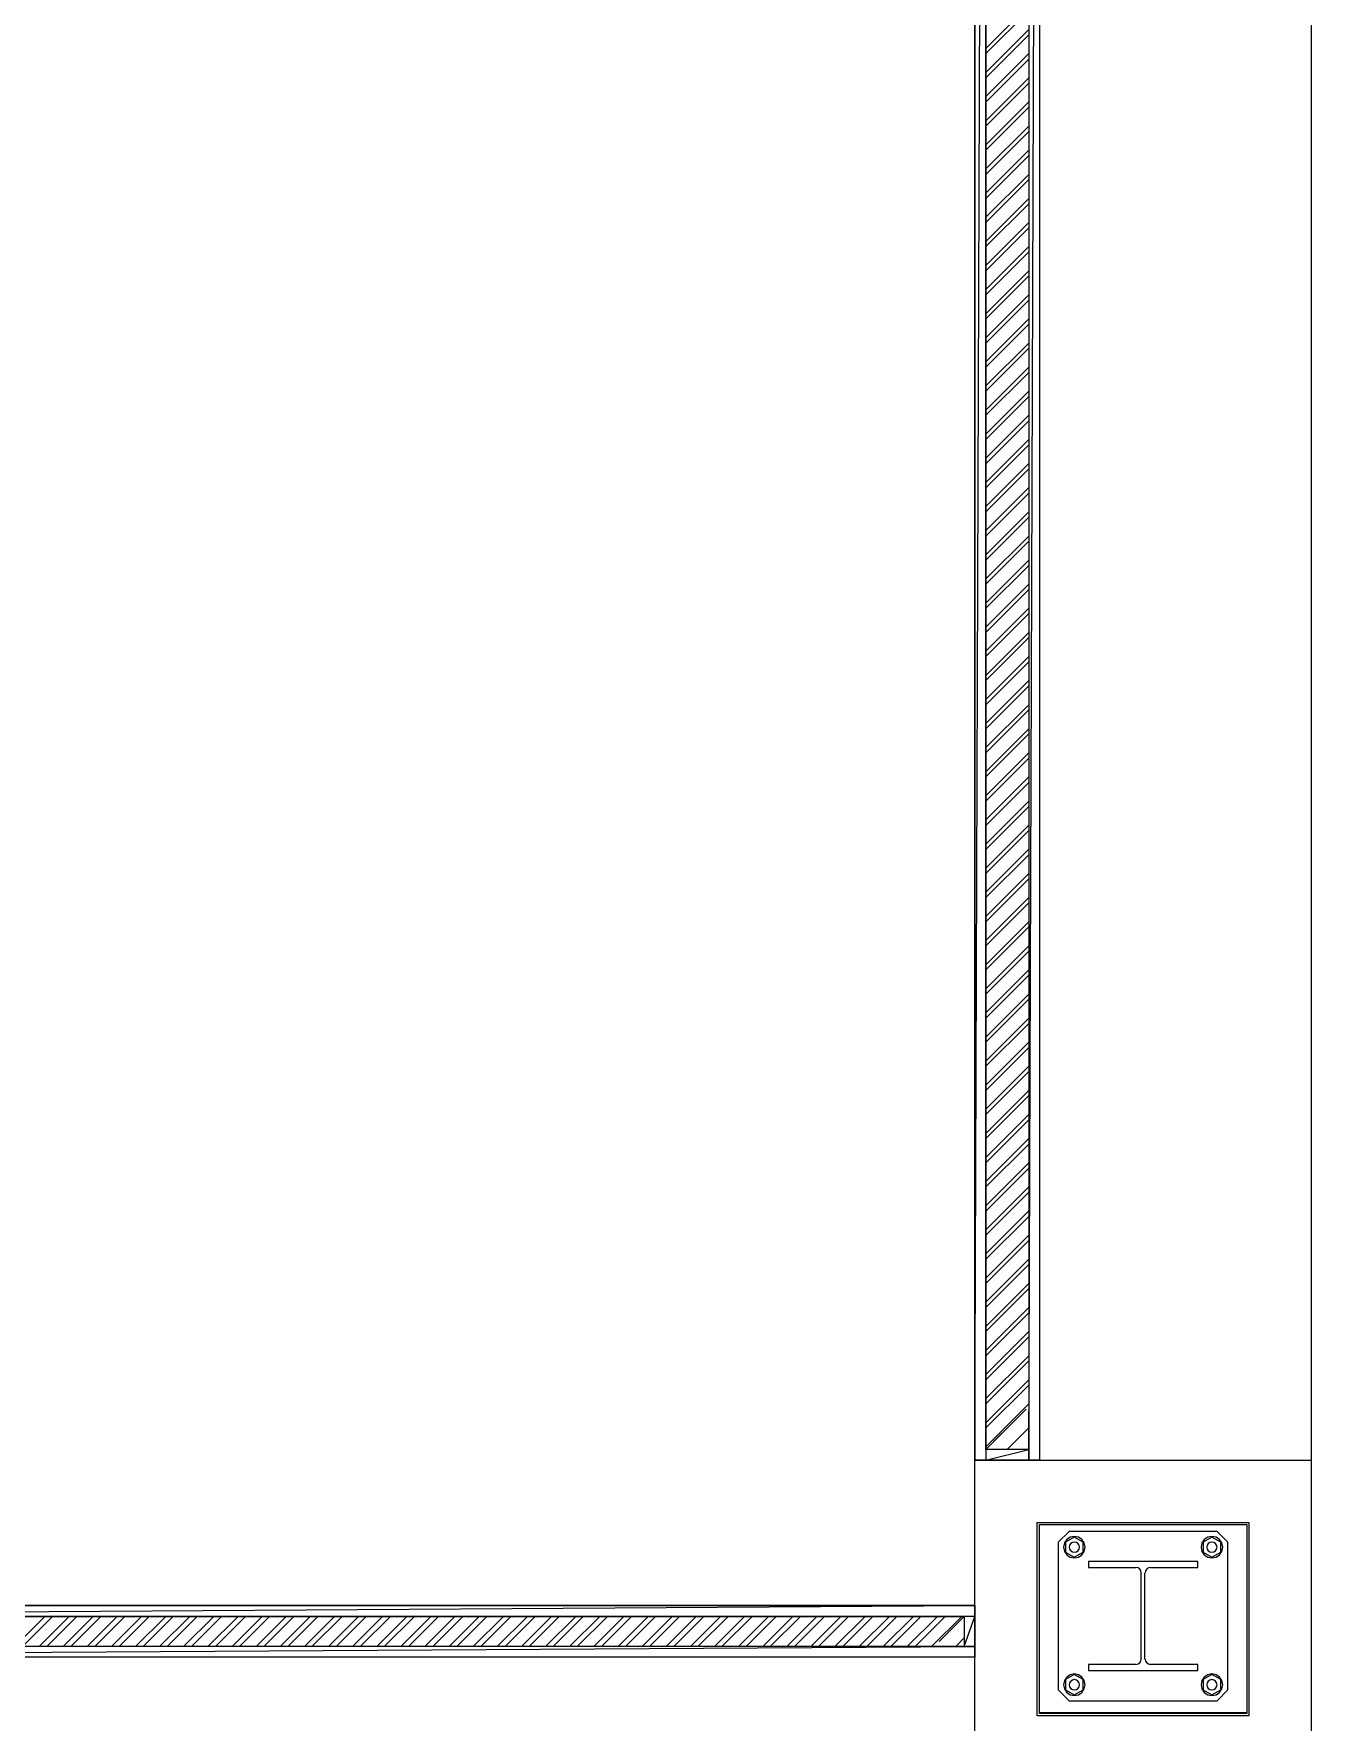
# Model space of a CAD drawing. Header units: millimetres. Extents: x 7649 to 34105, y 3983 to 25377.
# Drawn here: x 31133 to 34105, y 12767 to 16697 of the extents above; entities that cross this region are included whole.
import ezdxf

# ---------------------------------------------------------------- set-up
doc = ezdxf.new("R2010")
doc.units = ezdxf.units.MM

msp = doc.modelspace()

# ---------------------------------------------------------------- linework, layer by layer
at = {"layer": 'GEOMETRY', "color": 7}
for p, q in [((34105.14444, 21876.45556), (34105.14444, 5374.92222)), ((33322.50694, 20636.61806), (33322.50694, 13376.45139)), ((33322.50694, 13376.45139), (33347.90694, 20636.61806)), ((33322.50694, 13376.45139), (33347.90694, 20636.61806)), ((33347.90694, 20636.61806), (33347.90694, 13376.45139)), ((33447.91944, 20636.61806), (33447.91944, 13376.45139)), ((33447.91944, 13376.45139), (33472.79028, 20636.61806)), ((33447.91944, 13376.45139), (33472.79028, 20636.61806)), ((33472.79028, 20636.61806), (33472.79028, 13376.45139)), ((33347.90694, 16663.10556), (33447.91944, 16763.11806)), ((33347.90694, 16650.93472), (33447.91944, 16750.94722)), ((33347.90694, 16607.01389), (33447.91944, 16707.02639)), ((33347.90694, 16594.84306), (33447.91944, 16694.85556)), ((33347.90694, 16550.92222), (33447.91944, 16650.93472)), ((33347.90694, 16538.22222), (33447.91944, 16638.23472)), ((33347.90694, 16494.83056), (33447.91944, 16594.84306)), ((33347.90694, 16482.13056), (33447.91944, 16582.14306)), ((33347.90694, 16438.73889), (33447.91944, 16538.75139)), ((33347.90694, 16426.03889), (33447.91944, 16526.05139)), ((33347.90694, 16382.64722), (33447.91944, 16482.13056)), ((33347.90694, 16369.94722), (33447.91944, 16469.95972)), ((33347.90694, 16326.02639), (33447.91944, 16426.03889)), ((33347.90694, 16313.85556), (33447.91944, 16413.86806)), ((33347.90694, 16269.93472), (33447.91944, 16369.94722)), ((33347.90694, 16257.76389), (33447.91944, 16357.77639)), ((33347.90694, 16213.84306), (33447.91944, 16313.85556)), ((33347.90694, 16201.67222), (33447.91944, 16301.68472)), ((33347.90694, 16157.75139), (33447.91944, 16257.76389)), ((33347.90694, 16145.58056), (33447.91944, 16245.59306)), ((33347.90694, 16101.65972), (33447.91944, 16201.67222)), ((33347.90694, 16089.48889), (33447.91944, 16189.50139)), ((33347.90694, 16045.56806), (33447.91944, 16145.58056)), ((33347.90694, 16033.39722), (33447.91944, 16133.40972)), ((33347.90694, 15989.47639), (33447.91944, 16089.48889)), ((33347.90694, 15977.30556), (33447.91944, 16077.31806)), ((33347.90694, 15933.38472), (33447.91944, 16033.39722)), ((33347.90694, 15921.21389), (33447.91944, 16021.22639)), ((33347.90694, 15877.29306), (33447.91944, 15977.30556)), ((33347.90694, 15865.12222), (33447.91944, 15965.13472)), ((33347.90694, 15821.20139), (33447.91944, 15921.21389)), ((33347.90694, 15809.03056), (33447.91944, 15909.04306)), ((33347.90694, 15765.10972), (33447.91944, 15865.12222)), ((33347.90694, 15752.93889), (33447.91944, 15852.95139)), ((33347.90694, 15709.01806), (33447.91944, 15809.03056)), ((33347.90694, 15696.31806), (33447.91944, 15796.33056)), ((33347.90694, 15652.92639), (33447.91944, 15752.93889)), ((33347.90694, 15640.22639), (33447.91944, 15740.23889)), ((33347.90694, 15596.83472), (33447.91944, 15696.84722)), ((33347.90694, 15584.13472), (33447.91944, 15684.14722)), ((33347.90694, 15540.74306), (33447.91944, 15640.75556)), ((33347.90694, 15528.04306), (33447.91944, 15628.05556)), ((33347.90694, 15484.12222), (33447.91944, 15584.13472)), ((33347.90694, 15471.95139), (33447.91944, 15571.96389)), ((33347.90694, 15428.03056), (33447.91944, 15528.04306)), ((33347.90694, 15415.85972), (33447.91944, 15515.87222)), ((33347.90694, 15371.93889), (33447.91944, 15471.95139)), ((33347.90694, 15359.76806), (33447.91944, 15459.78056)), ((33347.90694, 15315.84722), (33447.91944, 15415.85972)), ((33347.90694, 15303.67639), (33447.91944, 15403.68889)), ((33347.90694, 15259.75556), (33447.91944, 15359.76806)), ((33347.90694, 15247.58472), (33447.91944, 15347.59722)), ((33347.90694, 15203.66389), (33447.91944, 15303.67639)), ((33347.90694, 15191.49306), (33447.91944, 15291.50556)), ((33347.90694, 15147.57222), (33447.91944, 15247.58472)), ((33347.90694, 15135.40139), (33447.91944, 15235.41389)), ((33347.90694, 15091.48056), (33447.91944, 15191.49306)), ((33347.90694, 15079.30972), (33447.91944, 15179.32222)), ((33347.90694, 15035.38889), (33447.91944, 15135.40139)), ((33347.90694, 15023.21806), (33447.91944, 15123.23056)), ((33347.90694, 14979.29722), (33447.91944, 15079.30972)), ((33347.90694, 14967.12639), (33447.91944, 15067.13889)), ((33347.90694, 14923.20556), (33447.91944, 15023.21806)), ((33347.90694, 14911.03472), (33447.91944, 15011.04722)), ((33347.90694, 14867.11389), (33447.91944, 14967.12639)), ((33347.90694, 14854.41389), (33447.91944, 14954.42639)), ((33347.90694, 14811.02222), (33447.91944, 14911.03472)), ((33347.90694, 14798.32222), (33447.91944, 14898.33472)), ((33347.90694, 14754.93056), (33447.91944, 14854.94306)), ((33347.90694, 14742.23056), (33447.91944, 14842.24306)), ((33347.90694, 14698.83889), (33447.91944, 14798.85139)), ((33347.90694, 14686.13889), (33447.91944, 14786.15139)), ((33347.90694, 14642.21806), (33447.91944, 14742.23056)), ((33347.90694, 14630.04722), (33447.91944, 14730.05972)), ((33347.90694, 14586.12639), (33447.91944, 14686.13889)), ((33347.90694, 14573.95556), (33447.91944, 14673.96806)), ((33347.90694, 14530.03472), (33447.91944, 14630.04722)), ((33347.90694, 14517.86389), (33447.91944, 14617.87639)), ((33347.90694, 14473.94306), (33447.91944, 14573.95556)), ((33347.90694, 14461.77222), (33447.91944, 14561.78472)), ((33347.90694, 14417.85139), (33447.91944, 14517.86389)), ((33347.90694, 14405.68056), (33447.91944, 14505.69306)), ((33347.90694, 14361.75972), (33447.91944, 14461.77222)), ((33347.90694, 14349.58889), (33447.91944, 14449.60139)), ((33347.90694, 14305.66806), (33447.91944, 14405.68056)), ((33347.90694, 14293.49722), (33447.91944, 14393.50972)), ((33347.90694, 14249.57639), (33447.91944, 14349.58889)), ((33347.90694, 14237.40556), (33447.91944, 14337.41806)), ((33347.90694, 14193.48472), (33447.91944, 14293.49722)), ((33347.90694, 14181.31389), (33447.91944, 14281.32639)), ((33347.90694, 14137.39306), (33447.91944, 14237.40556)), ((33347.90694, 14125.22222), (33447.91944, 14225.23472)), ((33347.90694, 14081.30139), (33447.91944, 14181.31389)), ((33347.90694, 14069.13056), (33447.91944, 14169.14306)), ((33347.90694, 14025.20972), (33447.91944, 14125.22222)), ((33347.90694, 14013.03889), (33447.91944, 14112.52222)), ((33347.90694, 13969.11806), (33447.91944, 14069.13056)), ((33347.90694, 13956.41806), (33447.91944, 14056.43056)), ((33347.90694, 13913.02639), (33447.91944, 14013.03889)), ((33347.90694, 13900.32639), (33447.91944, 14000.33889)), ((33347.90694, 13856.93472), (33447.91944, 13956.94722)), ((33347.90694, 13844.23472), (33447.91944, 13944.24722)), ((33347.90694, 13800.31389), (33447.91944, 13900.32639)), ((33347.90694, 13788.14306), (33447.91944, 13888.15556)), ((33347.90694, 13744.22222), (33447.91944, 13844.23472)), ((33347.90694, 13732.05139), (33447.91944, 13832.06389)), ((33347.90694, 13688.13056), (33447.91944, 13788.14306)), ((33347.90694, 13675.95972), (33447.91944, 13775.97222)), ((33347.90694, 13632.03889), (33447.91944, 13732.05139)), ((33347.90694, 13619.86806), (33447.91944, 13719.88056)), ((33347.90694, 13575.94722), (33447.91944, 13675.95972)), ((33347.90694, 13563.77639), (33447.91944, 13663.78889)), ((33347.90694, 13519.85556), (33447.91944, 13619.86806)), ((33347.90694, 13507.68472), (33447.91944, 13607.69722)), ((33347.90694, 13463.76389), (33447.91944, 13563.77639)), ((33347.90694, 13451.59306), (33447.91944, 13551.60556)), ((33347.90694, 13407.67222), (33447.91944, 13507.68472)), ((33347.90694, 13401.85139), (33441.56944, 13495.51389)), ((33397.64861, 13401.85139), (33447.91944, 13451.59306)), ((33347.90694, 13401.85139), (33385.47778, 13439.42222)), ((33347.90694, 13376.45139), (33322.50694, 13376.45139)), ((33347.90694, 13401.85139), (33347.90694, 13376.45139)), ((33347.90694, 13376.45139), (33447.91944, 13401.85139)), ((33447.91944, 13401.85139), (33347.90694, 13401.85139)), ((33347.90694, 13376.45139), (33447.91944, 13401.85139)), ((33447.91944, 13376.45139), (33347.90694, 13376.45139)), ((33447.91944, 13401.85139), (33447.91944, 13376.45139)), ((33472.79028, 13376.45139), (33447.91944, 13376.45139)), ((33542.11111, 13210.82222), (33516.71111, 13185.42222)), ((33886.06944, 13210.82222), (33542.11111, 13210.82222)), ((33911.46944, 13185.42222), (33886.06944, 13210.82222)), ((33516.71111, 13185.42222), (33516.71111, 12841.99306)), ((33530.85715, 13183.82917), (33528.88194, 13174.04514)), ((33528.88194, 13174.04514), (33530.85715, 13164.26111)), ((33536.24377, 13191.81873), (33530.85715, 13183.82917)), ((33553.75278, 13197.59306), (33533.64444, 13185.42222)), ((33533.64444, 13185.42222), (33533.64444, 13162.13889)), ((33544.23333, 13197.20535), (33536.24377, 13191.81873)), ((33543.04681, 13178.67945), (33542.11111, 13174.04514)), ((33542.11111, 13174.04514), (33543.04681, 13169.41083)), ((33545.5985, 13182.464), (33543.04681, 13178.67945)), ((33543.04681, 13169.41083), (33545.5985, 13165.62627)), ((33554.01736, 13199.18056), (33544.23333, 13197.20535)), ((33549.38305, 13185.01569), (33545.5985, 13182.464)), ((33554.01736, 13185.95139), (33549.38305, 13185.01569)), ((33574.39028, 13185.42222), (33553.75278, 13197.59306)), ((33563.80139, 13197.20535), (33554.01736, 13199.18056)), ((33558.65167, 13185.01569), (33554.01736, 13185.95139)), ((33562.43623, 13182.464), (33558.65167, 13185.01569)), ((33564.98791, 13178.67945), (33562.43623, 13182.464)), ((33562.43623, 13165.62627), (33564.98791, 13169.41083)), ((33571.79095, 13191.81873), (33563.80139, 13197.20535)), ((33565.92361, 13174.04514), (33564.98791, 13178.67945)), ((33564.98791, 13169.41083), (33565.92361, 13174.04514)), ((33577.17758, 13183.82917), (33571.79095, 13191.81873)), ((33574.39028, 13162.13889), (33574.39028, 13185.42222)), ((33579.15278, 13174.04514), (33577.17758, 13183.82917)), ((33577.17758, 13164.26111), (33579.15278, 13174.04514)), ((33851.00298, 13183.82917), (33849.02778, 13174.04514)), ((33849.02778, 13174.04514), (33851.00298, 13164.26111)), ((33856.3896, 13191.81873), (33851.00298, 13183.82917)), ((33873.89861, 13197.59306), (33853.79028, 13185.42222)), ((33853.79028, 13185.42222), (33853.79028, 13162.13889)), ((33864.37917, 13197.20535), (33856.3896, 13191.81873)), ((33863.19264, 13178.67945), (33862.25694, 13174.04514)), ((33862.25694, 13174.04514), (33863.19264, 13169.41083)), ((33865.74433, 13182.464), (33863.19264, 13178.67945)), ((33863.19264, 13169.41083), (33865.74433, 13165.62627)), ((33874.16319, 13199.18056), (33864.37917, 13197.20535)), ((33869.52888, 13185.01569), (33865.74433, 13182.464)), ((33874.16319, 13185.95139), (33869.52888, 13185.01569)), ((33894.53611, 13185.42222), (33873.89861, 13197.59306)), ((33883.94722, 13197.20535), (33874.16319, 13199.18056)), ((33878.7975, 13185.01569), (33874.16319, 13185.95139)), ((33882.58206, 13182.464), (33878.7975, 13185.01569)), ((33885.13375, 13178.67945), (33882.58206, 13182.464)), ((33882.58206, 13165.62627), (33885.13375, 13169.41083)), ((33891.93679, 13191.81873), (33883.94722, 13197.20535)), ((33886.06944, 13174.04514), (33885.13375, 13178.67945)), ((33885.13375, 13169.41083), (33886.06944, 13174.04514)), ((33897.32341, 13183.82917), (33891.93679, 13191.81873)), ((33894.53611, 13162.13889), (33894.53611, 13185.42222)), ((33899.29861, 13174.04514), (33897.32341, 13183.82917)), ((33897.32341, 13164.26111), (33899.29861, 13174.04514)), ((33911.46944, 12841.99306), (33911.46944, 13185.42222)), ((33530.85715, 13164.26111), (33536.24377, 13156.27155)), ((33533.64444, 13162.13889), (33553.75278, 13150.49722)), ((33536.24377, 13156.27155), (33544.23333, 13150.88493)), ((33544.23333, 13150.88493), (33554.01736, 13148.90972)), ((33545.5985, 13165.62627), (33549.38305, 13163.07459)), ((33549.38305, 13163.07459), (33554.01736, 13162.13889)), ((33553.75278, 13150.49722), (33574.39028, 13162.13889)), ((33554.01736, 13162.13889), (33558.65167, 13163.07459)), ((33554.01736, 13148.90972), (33563.80139, 13150.88493)), ((33558.65167, 13163.07459), (33562.43623, 13165.62627)), ((33563.80139, 13150.88493), (33571.79095, 13156.27155)), ((33571.79095, 13156.27155), (33577.17758, 13164.26111)), ((33841.09028, 13140.97222), (33586.56111, 13140.97222)), ((33586.56111, 13140.97222), (33586.56111, 13126.68472)), ((33841.09028, 13126.68472), (33841.09028, 13140.97222)), ((33851.00298, 13164.26111), (33856.3896, 13156.27155)), ((33853.79028, 13162.13889), (33873.89861, 13150.49722)), ((33856.3896, 13156.27155), (33864.37917, 13150.88493)), ((33864.37917, 13150.88493), (33874.16319, 13148.90972)), ((33865.74433, 13165.62627), (33869.52888, 13163.07459)), ((33869.52888, 13163.07459), (33874.16319, 13162.13889)), ((33873.89861, 13150.49722), (33894.53611, 13162.13889)), ((33874.16319, 13162.13889), (33878.7975, 13163.07459)), ((33874.16319, 13148.90972), (33883.94722, 13150.88493)), ((33878.7975, 13163.07459), (33882.58206, 13165.62627)), ((33883.94722, 13150.88493), (33891.93679, 13156.27155)), ((33891.93679, 13156.27155), (33897.32341, 13164.26111)), ((33586.56111, 13126.68472), (33697.15694, 13126.68472)), ((33702.26235, 13125.70747), (33697.42153, 13126.68472)), ((33706.21505, 13123.04244), (33702.26235, 13125.70747)), ((33708.87984, 13119.08969), (33706.21505, 13123.04244)), ((33709.85694, 13114.24931), (33708.87984, 13119.08969)), ((33709.85694, 12913.43056), (33709.85694, 13113.98472)), ((33718.32361, 12913.43056), (33718.32361, 13113.98472)), ((33719.82988, 13119.08969), (33718.85278, 13114.24931)), ((33722.49467, 13123.04244), (33719.82988, 13119.08969)), ((33726.44737, 13125.70747), (33722.49467, 13123.04244)), ((33731.28819, 13126.68472), (33726.44737, 13125.70747)), ((33731.02361, 13126.68472), (33841.09028, 13126.68472)), ((29368.04444, 13012.91389), (33322.50694, 13038.31389)), ((29368.04444, 13012.91389), (33322.50694, 13038.31389)), ((33322.50694, 13038.31389), (29368.04444, 13038.31389)), ((33322.50694, 13012.91389), (29368.04444, 13012.91389)), ((31088.89444, 12943.06389), (31158.74444, 13012.91389)), ((31106.35694, 12943.06389), (31176.73611, 13012.91389)), ((31144.98611, 12943.06389), (31214.83611, 13012.91389)), ((31162.97778, 12943.06389), (31232.82778, 13012.91389)), ((31201.07778, 12943.06389), (31270.92778, 13012.91389)), ((31219.06944, 12943.06389), (31288.91944, 13012.91389)), ((31257.16944, 12943.06389), (31327.01944, 13012.91389)), ((31275.16111, 12943.06389), (31345.01111, 13012.91389)), ((31313.26111, 12943.06389), (31383.64028, 13012.91389)), ((31331.25278, 12943.06389), (31401.10278, 13012.91389)), ((31369.35278, 12943.06389), (31439.73194, 13012.91389)), ((31387.34444, 12943.06389), (31457.19444, 13012.91389)), ((31425.44444, 12943.06389), (31495.82361, 13012.91389)), ((31443.43611, 12943.06389), (31513.28611, 13012.91389)), ((31481.53611, 12943.06389), (31551.91528, 13012.91389)), ((31499.52778, 12943.06389), (31569.37778, 13012.91389)), ((31538.15694, 12943.06389), (31608.00694, 13012.91389)), ((31555.61944, 12943.06389), (31625.46944, 13012.91389)), ((31594.24861, 12943.06389), (31664.09861, 13012.91389)), ((31611.71111, 12943.06389), (31681.56111, 13012.91389)), ((31650.34028, 12943.06389), (31720.19028, 13012.91389)), ((31667.80278, 12943.06389), (31737.65278, 13012.91389)), ((31706.43194, 12943.06389), (31776.28194, 13012.91389)), ((31723.89444, 12943.06389), (31793.74444, 13012.91389)), ((31762.52361, 12943.06389), (31832.37361, 13012.91389)), ((31779.98611, 12943.06389), (31850.36528, 13012.91389)), ((31818.61528, 12943.06389), (31888.46528, 13012.91389)), ((31836.07778, 12943.06389), (31906.45694, 13012.91389)), ((31874.70694, 12943.06389), (31944.55694, 13012.91389)), ((31892.16944, 12943.06389), (31962.54861, 13012.91389)), ((31930.79861, 12943.06389), (32000.64861, 13012.91389)), ((31948.26111, 12943.06389), (32018.64028, 13012.91389)), ((31986.89028, 12943.06389), (32056.74028, 13012.91389)), ((32004.35278, 12943.06389), (32074.73194, 13012.91389)), ((32042.98194, 12943.06389), (32112.83194, 13012.91389)), ((32060.97361, 12943.06389), (32130.82361, 13012.91389)), ((32099.07361, 12943.06389), (32168.92361, 13012.91389)), ((32117.06528, 12943.06389), (32186.91528, 13012.91389)), ((32155.16528, 12943.06389), (32225.54444, 13012.91389)), ((32173.15694, 12943.06389), (32243.00694, 13012.91389)), ((32211.25694, 12943.06389), (32281.63611, 13012.91389)), ((32229.24861, 12943.06389), (32299.09861, 13012.91389)), ((32267.34861, 12943.06389), (32337.72778, 13012.91389)), ((32285.34028, 12943.06389), (32355.19028, 13012.91389)), ((32323.44028, 12943.06389), (32393.81944, 13012.91389)), ((32341.43194, 12943.06389), (32411.28194, 13012.91389)), ((32379.53194, 12943.06389), (32449.91111, 13012.91389)), ((32397.52361, 12943.06389), (32467.37361, 13012.91389)), ((32436.15278, 12943.06389), (32506.00278, 13012.91389)), ((32453.61528, 12943.06389), (32523.46528, 13012.91389)), ((32492.24444, 12943.06389), (32562.09444, 13012.91389)), ((32509.70694, 12943.06389), (32579.55694, 13012.91389)), ((32548.33611, 12943.06389), (32618.18611, 13012.91389)), ((32565.79861, 12943.06389), (32635.64861, 13012.91389)), ((32604.42778, 12943.06389), (32674.27778, 13012.91389)), ((32621.89028, 12943.06389), (32691.74028, 13012.91389)), ((32660.51944, 12943.06389), (32730.36944, 13012.91389)), ((32677.98194, 12943.06389), (32748.36111, 13012.91389)), ((32716.61111, 12943.06389), (32786.46111, 13012.91389)), ((32734.07361, 12943.06389), (32804.45278, 13012.91389)), ((32772.70278, 12943.06389), (32842.55278, 13012.91389)), ((32790.16528, 12943.06389), (32860.54444, 13012.91389)), ((32828.79444, 12943.06389), (32898.64444, 13012.91389)), ((32846.25694, 12943.06389), (32916.63611, 13012.91389)), ((32884.88611, 12943.06389), (32954.73611, 13012.91389)), ((32902.87778, 12943.06389), (32972.72778, 13012.91389)), ((32940.97778, 12943.06389), (33010.82778, 13012.91389)), ((32958.96944, 12943.06389), (33028.81944, 13012.91389)), ((32997.06944, 12943.06389), (33066.91944, 13012.91389)), ((33015.06111, 12943.06389), (33084.91111, 13012.91389)), ((33053.16111, 12943.06389), (33123.54028, 13012.91389)), ((33071.15278, 12943.06389), (33141.00278, 13012.91389)), ((33109.25278, 12943.06389), (33179.63194, 13012.91389)), ((33127.24444, 12943.06389), (33197.09444, 13012.91389)), ((33165.34444, 12943.06389), (33235.72361, 13012.91389)), ((33183.33611, 12943.06389), (33253.18611, 13012.91389)), ((33221.43611, 12943.06389), (33291.81528, 13012.91389)), ((33239.42778, 12954.70556), (33297.63611, 13012.91389)), ((33295.51944, 13010.79722), (33297.63611, 13012.91389)), ((33297.63611, 12943.06389), (33322.50694, 13012.91389)), ((33297.63611, 12943.06389), (33322.50694, 13012.91389)), ((33322.50694, 13012.91389), (33297.63611, 13012.91389)), ((33297.63611, 13012.91389), (33297.63611, 12943.06389)), ((33322.50694, 13038.31389), (33322.50694, 13012.91389)), ((33322.50694, 13012.91389), (33322.50694, 12943.06389)), ((29368.04444, 12918.19306), (33322.50694, 12943.06389)), ((29368.04444, 12918.19306), (33322.50694, 12943.06389)), ((33322.50694, 12943.06389), (29368.04444, 12943.06389)), ((33278.05694, 12943.06389), (33297.63611, 12963.17222)), ((33322.50694, 12943.06389), (33297.63611, 12943.06389)), ((33322.50694, 12943.06389), (33322.50694, 12918.19306)), ((33322.50694, 12918.19306), (29368.04444, 12918.19306)), ((33697.15694, 12900.73056), (33586.56111, 12900.73056)), ((33586.56111, 12900.73056), (33586.56111, 12886.97222)), ((33697.42153, 12901.25972), (33702.26235, 12902.23697)), ((33702.26235, 12902.23697), (33706.21505, 12904.90201)), ((33706.21505, 12904.90201), (33708.87984, 12908.85475)), ((33708.87984, 12908.85475), (33709.85694, 12913.69514)), ((33718.85278, 12913.69514), (33719.82988, 12908.85475)), ((33719.82988, 12908.85475), (33722.49467, 12904.90201)), ((33722.49467, 12904.90201), (33726.44737, 12902.23697)), ((33726.44737, 12902.23697), (33731.28819, 12901.25972)), ((33841.09028, 12900.73056), (33731.02361, 12900.73056)), ((33841.09028, 12886.97222), (33841.09028, 12900.73056)), ((33530.85715, 12863.68333), (33528.88194, 12853.89931)), ((33528.88194, 12853.89931), (33530.85715, 12844.11528)), ((33536.24377, 12871.6729), (33530.85715, 12863.68333)), ((33553.75278, 12877.44722), (33533.64444, 12865.80556)), ((33533.64444, 12865.80556), (33533.64444, 12841.99306)), ((33544.23333, 12877.05952), (33536.24377, 12871.6729)), ((33543.04681, 12858.53362), (33542.11111, 12853.89931)), ((33542.11111, 12853.89931), (33543.04681, 12849.265)), ((33545.5985, 12862.31817), (33543.04681, 12858.53362)), ((33554.01736, 12879.03472), (33544.23333, 12877.05952)), ((33549.38305, 12864.86986), (33545.5985, 12862.31817)), ((33554.01736, 12865.80556), (33549.38305, 12864.86986)), ((33574.39028, 12865.80556), (33553.75278, 12877.44722)), ((33563.80139, 12877.05952), (33554.01736, 12879.03472)), ((33558.65167, 12864.86986), (33554.01736, 12865.80556)), ((33562.43623, 12862.31817), (33558.65167, 12864.86986)), ((33564.98791, 12858.53362), (33562.43623, 12862.31817)), ((33571.79095, 12871.6729), (33563.80139, 12877.05952)), ((33565.92361, 12853.89931), (33564.98791, 12858.53362)), ((33564.98791, 12849.265), (33565.92361, 12853.89931)), ((33577.17758, 12863.68333), (33571.79095, 12871.6729)), ((33574.39028, 12841.99306), (33574.39028, 12865.80556)), ((33579.15278, 12853.89931), (33577.17758, 12863.68333)), ((33577.17758, 12844.11528), (33579.15278, 12853.89931)), ((33586.56111, 12886.97222), (33841.09028, 12886.97222)), ((33851.00298, 12863.68333), (33849.02778, 12853.89931)), ((33849.02778, 12853.89931), (33851.00298, 12844.11528)), ((33856.3896, 12871.6729), (33851.00298, 12863.68333)), ((33873.89861, 12877.44722), (33853.79028, 12865.80556)), ((33853.79028, 12865.80556), (33853.79028, 12841.99306)), ((33864.37917, 12877.05952), (33856.3896, 12871.6729)), ((33863.19264, 12858.53362), (33862.25694, 12853.89931)), ((33862.25694, 12853.89931), (33863.19264, 12849.265)), ((33865.74433, 12862.31817), (33863.19264, 12858.53362)), ((33874.16319, 12879.03472), (33864.37917, 12877.05952)), ((33869.52888, 12864.86986), (33865.74433, 12862.31817)), ((33874.16319, 12865.80556), (33869.52888, 12864.86986)), ((33894.53611, 12865.80556), (33873.89861, 12877.44722)), ((33883.94722, 12877.05952), (33874.16319, 12879.03472)), ((33878.7975, 12864.86986), (33874.16319, 12865.80556)), ((33882.58206, 12862.31817), (33878.7975, 12864.86986)), ((33885.13375, 12858.53362), (33882.58206, 12862.31817)), ((33891.93679, 12871.6729), (33883.94722, 12877.05952)), ((33886.06944, 12853.89931), (33885.13375, 12858.53362)), ((33885.13375, 12849.265), (33886.06944, 12853.89931)), ((33897.32341, 12863.68333), (33891.93679, 12871.6729)), ((33894.53611, 12841.99306), (33894.53611, 12865.80556)), ((33899.29861, 12853.89931), (33897.32341, 12863.68333)), ((33897.32341, 12844.11528), (33899.29861, 12853.89931)), ((33516.71111, 12841.99306), (33542.11111, 12816.59306)), ((33530.85715, 12844.11528), (33536.24377, 12836.12571)), ((33533.64444, 12841.99306), (33553.75278, 12830.35139)), ((33536.24377, 12836.12571), (33544.23333, 12830.73909)), ((33542.11111, 12816.59306), (33886.06944, 12816.59306)), ((33543.04681, 12849.265), (33545.5985, 12845.48044)), ((33544.23333, 12830.73909), (33554.01736, 12828.76389)), ((33545.5985, 12845.48044), (33549.38305, 12842.92875)), ((33549.38305, 12842.92875), (33554.01736, 12841.99306)), ((33553.75278, 12830.35139), (33574.39028, 12841.99306)), ((33554.01736, 12841.99306), (33558.65167, 12842.92875)), ((33554.01736, 12828.76389), (33563.80139, 12830.73909)), ((33558.65167, 12842.92875), (33562.43623, 12845.48044)), ((33562.43623, 12845.48044), (33564.98791, 12849.265)), ((33563.80139, 12830.73909), (33571.79095, 12836.12571)), ((33571.79095, 12836.12571), (33577.17758, 12844.11528)), ((33851.00298, 12844.11528), (33856.3896, 12836.12571)), ((33853.79028, 12841.99306), (33873.89861, 12830.35139)), ((33856.3896, 12836.12571), (33864.37917, 12830.73909)), ((33863.19264, 12849.265), (33865.74433, 12845.48044)), ((33864.37917, 12830.73909), (33874.16319, 12828.76389)), ((33865.74433, 12845.48044), (33869.52888, 12842.92875)), ((33869.52888, 12842.92875), (33874.16319, 12841.99306)), ((33873.89861, 12830.35139), (33894.53611, 12841.99306)), ((33874.16319, 12841.99306), (33878.7975, 12842.92875)), ((33874.16319, 12828.76389), (33883.94722, 12830.73909)), ((33878.7975, 12842.92875), (33882.58206, 12845.48044)), ((33882.58206, 12845.48044), (33885.13375, 12849.265)), ((33883.94722, 12830.73909), (33891.93679, 12836.12571)), ((33886.06944, 12816.59306), (33911.46944, 12841.99306)), ((33891.93679, 12836.12571), (33897.32341, 12844.11528)), ((33472.79028, 12789.07639), (33955.39028, 12789.07639))]:
    msp.add_line(p, q, dxfattribs=at)
at = {"layer": 'RECTANGLES', "color": 7}
for p, q in [((33322.50694, 13376.45139), (33322.50694, 20636.61806)), ((33472.79028, 20636.61806), (33472.79028, 13376.45139)), ((33347.90694, 13401.85139), (33347.90694, 20611.74722)), ((33447.91944, 20611.74722), (33447.91944, 13401.85139)), ((33322.50694, 13376.45139), (34105.14444, 13376.45139)), ((33322.50694, 12636.67639), (33322.50694, 13376.45139)), ((33472.79028, 13376.45139), (33322.50694, 13376.45139)), ((33447.91944, 13401.85139), (33347.90694, 13401.85139)), ((34105.14444, 13376.45139), (34105.14444, 12636.67639)), ((33467.49861, 13231.45972), (33960.15278, 13231.45972)), ((33467.49861, 12781.66806), (33467.49861, 13231.45972)), ((33472.79028, 13226.69722), (33955.39028, 13226.69722)), ((33472.79028, 12786.95972), (33472.79028, 13226.69722)), ((33955.39028, 13226.69722), (33955.39028, 12786.95972)), ((33960.15278, 13231.45972), (33960.15278, 12781.66806)), ((29368.04444, 13038.31389), (33322.50694, 13038.31389)), ((29392.91528, 13012.91389), (33297.63611, 13012.91389)), ((33297.63611, 13012.91389), (33297.63611, 12943.06389)), ((33322.50694, 13038.31389), (33322.50694, 12918.19306)), ((33297.63611, 12943.06389), (29392.91528, 12943.06389)), ((33322.50694, 12918.19306), (29368.04444, 12918.19306)), ((33960.15278, 12781.66806), (33467.49861, 12781.66806)), ((33955.39028, 12786.95972), (33472.79028, 12786.95972))]:
    msp.add_line(p, q, dxfattribs=at)

doc.saveas('drawing.dxf')
